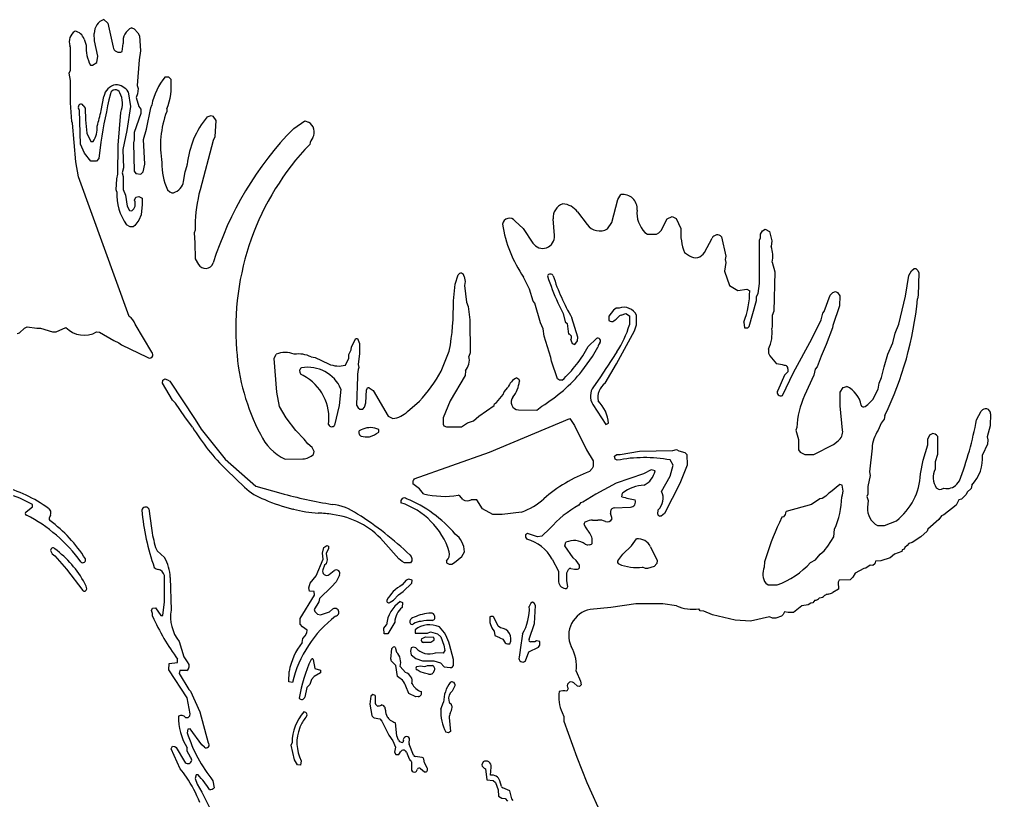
# Model space of a CAD drawing. Extents: x 0 to 23.4, y 0 to 16.
# Drawn here: x 12 to 23.4, y 6.8 to 15.96 of the extents above; entities that cross this region are included whole.
import ezdxf

# ---------------------------------------------------------------- set-up
doc = ezdxf.new("R2010")
doc.units = 0
doc.layers.add('WHITE', color=7, linetype='CONTINUOUS')

msp = doc.modelspace()

# ---------------------------------------------------------------- linework, layer by layer
at = {"layer": 'WHITE', "linetype": 'CONTINUOUS'}
for p, q in [((12.994773, 15.959075), (13.040885, 15.915159)), ((13.040885, 15.915159), (13.10174, 15.634394)), ((13.321642, 15.861678), (13.348552, 15.848223)), ((13.348552, 15.848223), (13.394272, 15.802502)), ((12.883532, 15.708963), (12.881226, 15.795066)), ((13.394272, 15.802502), (13.411209, 15.766934)), ((13.411209, 15.766934), (13.423673, 15.590451)), ((12.600769, 15.628491), (12.59549, 15.649422)), ((12.600769, 15.362937), (12.600769, 15.628491)), ((12.761725, 15.729452), (12.787354, 15.65744)), ((12.922873, 15.528815), (12.883532, 15.708963)), ((13.208014, 15.583987), (13.222155, 15.677319)), ((12.912217, 15.45422), (12.922873, 15.528815)), ((13.423673, 15.590451), (13.408643, 15.485524)), ((12.835704, 15.422422), (12.859975, 15.422421)), ((12.859975, 15.422421), (12.912217, 15.45422)), ((13.408643, 15.485524), (13.385328, 15.186011)), ((12.588083, 15.329108), (12.600769, 15.362937)), ((12.600654, 15.241114), (12.588083, 15.329108)), ((13.714129, 15.286721), (13.750914, 15.286721)), ((13.750914, 15.286721), (13.78309, 15.254545)), ((12.603307, 14.981872), (12.600654, 15.241114)), ((13.385328, 15.186011), (13.398216, 15.149921)), ((12.961073, 14.891056), (12.993284, 15.055061)), ((13.279668, 15.111272), (13.307974, 14.936806)), ((13.39011, 15.085068), (13.374674, 15.043903)), ((13.398216, 15.149921), (13.39011, 15.085068)), ((12.619414, 14.763688), (12.603307, 14.981872)), ((12.752715, 14.951288), (12.775648, 14.919763)), ((13.307974, 14.936806), (13.265524, 14.654848)), ((13.374674, 15.043903), (13.404871, 14.93973)), ((13.404871, 14.93973), (13.426198, 14.906771)), ((13.543521, 14.922063), (13.555539, 14.953309)), ((12.70986, 14.890568), (12.696432, 14.918759)), ((12.721202, 14.495949), (12.70986, 14.890568)), ((12.775648, 14.919763), (12.778634, 14.78251)), ((13.162096, 14.485216), (13.192385, 14.869167)), ((13.426198, 14.854101), (13.351, 14.632611)), ((13.426198, 14.906771), (13.426198, 14.854101)), ((13.493066, 14.674085), (13.543521, 14.922063)), ((13.732236, 14.910084), (13.732236, 14.878368)), ((14.205431, 14.815617), (14.253734, 14.831718)), ((14.253734, 14.831718), (14.272177, 14.826185)), ((14.272177, 14.826185), (14.30837, 14.773706)), ((12.62749, 14.740805), (12.619414, 14.763688)), ((12.665386, 14.287602), (12.62749, 14.740805)), ((12.778634, 14.78251), (12.79393, 14.626494)), ((14.30837, 14.773706), (14.297558, 14.581004)), ((15.223004, 14.681551), (15.354123, 14.768943)), ((15.354123, 14.768943), (15.396896, 14.755435)), ((12.79393, 14.626494), (12.840719, 14.528207)), ((13.265524, 14.654848), (13.216305, 14.43555)), ((13.351, 14.632611), (13.351, 14.545471)), ((13.459698, 14.552004), (13.493066, 14.674085)), ((12.766433, 14.39163), (12.721202, 14.495949)), ((12.840719, 14.528207), (12.867103, 14.528207)), ((12.958016, 14.520754), (12.934103, 14.326791)), ((13.156884, 14.144168), (13.162096, 14.485216)), ((13.351, 14.545471), (13.340955, 14.511321)), ((13.340955, 14.511321), (13.351, 14.180033)), ((13.474016, 14.260137), (13.459698, 14.552004)), ((14.276706, 14.537908), (14.123784, 13.961815)), ((14.297558, 14.581004), (14.276706, 14.537908)), ((12.842583, 14.297907), (12.766433, 14.39163)), ((13.21577, 14.429529), (13.224939, 14.218243)), ((12.695083, 14.113097), (12.665386, 14.287602)), ((12.905778, 14.296287), (12.842583, 14.297907)), ((12.934103, 14.326791), (12.905778, 14.296287)), ((13.456487, 14.172492), (13.474016, 14.260137)), ((13.145776, 14.089738), (13.156884, 14.144168)), ((13.224939, 14.218243), (13.20886, 14.160357)), ((13.20886, 14.160357), (13.221589, 14.117077)), ((13.351, 14.180033), (13.368166, 14.15085)), ((13.368166, 14.15085), (13.42754, 14.145612)), ((13.42754, 14.145612), (13.456487, 14.172492)), ((13.929207, 14.059466), (13.946355, 14.172502)), ((13.946355, 14.172502), (13.97306, 14.244984)), ((13.289063, 12.474108), (12.695083, 14.113097)), ((13.136735, 13.95976), (13.145776, 14.089738)), ((13.221589, 14.117077), (13.221589, 13.965501)), ((13.146933, 13.937325), (13.136735, 13.95976)), ((13.221589, 13.965501), (13.247237, 13.898816)), ((13.741163, 13.961911), (13.767546, 13.935529)), ((13.767546, 13.935529), (13.793712, 13.927352)), ((13.793712, 13.927352), (13.812283, 13.927352)), ((13.247237, 13.898816), (13.266965, 13.770638)), ((13.35373, 13.838953), (13.368813, 13.873429)), ((13.368813, 13.873429), (13.404633, 13.882383)), ((13.404633, 13.882383), (13.442957, 13.862309)), ((13.442957, 13.862309), (13.443614, 13.788481)), ((18.956777, 13.576378), (19.025526, 13.846061)), ((19.025526, 13.846061), (19.060734, 13.905359)), ((13.266965, 13.770638), (13.295934, 13.717811)), ((13.295934, 13.717811), (13.320561, 13.713193)), ((13.443614, 13.788481), (13.431671, 13.669056)), ((18.553772, 13.702577), (18.665597, 13.553437)), ((13.406258, 13.605523), (13.358016, 13.543773)), ((13.431671, 13.669056), (13.406258, 13.605523)), ((17.820349, 13.594651), (17.913829, 13.508226)), ((18.282226, 13.425097), (18.266845, 13.621175)), ((18.905948, 13.503978), (18.956777, 13.576378)), ((19.533591, 13.483439), (19.606007, 13.621528)), ((19.606007, 13.621528), (19.662518, 13.649784)), ((19.662518, 13.649784), (19.711334, 13.624472)), ((19.711334, 13.624472), (19.766964, 13.505784)), ((13.303101, 13.526879), (13.259324, 13.550956)), ((13.337223, 13.526879), (13.303101, 13.526879)), ((13.358016, 13.543773), (13.337223, 13.526879)), ((14.064506, 13.487531), (14.054779, 13.458346)), ((14.054779, 13.458346), (14.062477, 13.339758)), ((14.065675, 13.539665), (14.064506, 13.487531)), ((17.913829, 13.508226), (18.028473, 13.336502)), ((19.345102, 13.462225), (19.374034, 13.442937)), ((19.478994, 13.442937), (19.507835, 13.456396)), ((19.507835, 13.456396), (19.533591, 13.483439)), ((20.701164, 13.440928), (20.724308, 13.480604)), ((20.724308, 13.480604), (20.757252, 13.498045)), ((20.757252, 13.498045), (20.805878, 13.471995)), ((20.805878, 13.471995), (20.831871, 13.360933)), ((14.062477, 13.339758), (14.064506, 13.152922)), ((19.374034, 13.442937), (19.478994, 13.442937)), ((20.04298, 13.227061), (20.131725, 13.393808)), ((20.243589, 13.411465), (20.292591, 13.184121)), ((20.690672, 13.37069), (20.701164, 13.396922)), ((20.690672, 12.864326), (20.690672, 13.37069)), ((20.701164, 13.396922), (20.701164, 13.440928)), ((20.831871, 13.360933), (20.825479, 13.295444)), ((19.809309, 13.22525), (19.867936, 13.185605)), ((14.064506, 13.152922), (14.104182, 13.086486)), ((20.295658, 13.108212), (20.276731, 13.008307)), ((20.292591, 13.184121), (20.285234, 13.143655)), ((20.285234, 13.143655), (20.295658, 13.108212)), ((20.83699, 13.113541), (20.870928, 13.001118)), ((20.276731, 13.008307), (20.33843, 12.840465)), ((20.870928, 13.001118), (20.856006, 12.537302)), ((22.439875, 12.958045), (22.472593, 13.012576)), ((22.472593, 13.012576), (22.503658, 13.038159)), ((22.503658, 13.038159), (22.52421, 13.038159)), ((22.52421, 13.038159), (22.546847, 13.015524)), ((22.546847, 13.015524), (22.557961, 12.988354)), ((17.116363, 12.855288), (17.150446, 12.963923)), ((17.221265, 12.94582), (17.233966, 12.886548)), ((17.233966, 12.886548), (17.226532, 12.840083)), ((17.988286, 12.796934), (17.920339, 12.936757)), ((22.400935, 12.71544), (22.439875, 12.958045)), ((22.557961, 12.988354), (22.552463, 12.725933)), ((17.096447, 12.660984), (17.116363, 12.855288)), ((17.226532, 12.840083), (17.250274, 12.644507)), ((18.033006, 12.655104), (17.988286, 12.796934)), ((20.33843, 12.840465), (20.434131, 12.782295)), ((20.434131, 12.782295), (20.541193, 12.796688)), ((20.541193, 12.796688), (20.575108, 12.777053)), ((20.672156, 12.746705), (20.690672, 12.864326)), ((21.55165, 12.756122), (21.582554, 12.767029)), ((21.582554, 12.767029), (21.603683, 12.756465)), ((18.052145, 12.631863), (18.033006, 12.655104)), ((20.568292, 12.359856), (20.653947, 12.664331)), ((20.653947, 12.711943), (20.672156, 12.746705)), ((20.653947, 12.664331), (20.653947, 12.711943)), ((21.448359, 12.533273), (21.519164, 12.725802)), ((21.519164, 12.725802), (21.55165, 12.756122)), ((21.603683, 12.756465), (21.631393, 12.717979)), ((21.631393, 12.717979), (21.627021, 12.599111)), ((22.323295, 12.383945), (22.400935, 12.71544)), ((22.552463, 12.725933), (22.544389, 12.681162)), ((17.250274, 12.644507), (17.270038, 12.592623)), ((17.270038, 12.592623), (17.28967, 12.438284)), ((18.118164, 12.401828), (18.052145, 12.631863)), ((18.322891, 12.634221), (18.323137, 12.634515)), ((18.323137, 12.634515), (18.385169, 12.511292)), ((18.976243, 12.551056), (18.922491, 12.480104)), ((19.005485, 12.572324), (18.976243, 12.551056)), ((19.040053, 12.574394), (19.005485, 12.572324)), ((21.627021, 12.599111), (21.548783, 12.371159)), ((17.28967, 12.438284), (17.291475, 12.04774)), ((18.385169, 12.511292), (18.406484, 12.413241)), ((18.558333, 12.234582), (18.486592, 12.461826)), ((18.922491, 12.480104), (18.922491, 12.429491)), ((19.064735, 12.491646), (19.119572, 12.509925)), ((19.119572, 12.509925), (19.162246, 12.484321)), ((19.162246, 12.484321), (19.162016, 12.376087)), ((19.246171, 12.379009), (19.246171, 12.490098)), ((20.856006, 12.537302), (20.839319, 12.485385)), ((20.839319, 12.485385), (20.839319, 12.356895)), ((21.304579, 12.211789), (21.411989, 12.434505)), ((21.411989, 12.434505), (21.434177, 12.513013)), ((21.434177, 12.513013), (21.448359, 12.533273)), ((12.003648, 12.284858), (12.063461, 12.338536)), ((12.063461, 12.338536), (12.094593, 12.353064)), ((12.094593, 12.353064), (12.20577, 12.33945)), ((12.20577, 12.33945), (12.252266, 12.33945)), ((12.252266, 12.33945), (12.390832, 12.293982)), ((12.434293, 12.293982), (12.54695, 12.345951)), ((13.556228, 12.057378), (13.361923, 12.385964)), ((18.151717, 12.331527), (18.118164, 12.401828)), ((18.161841, 12.246481), (18.151717, 12.331527)), ((18.406484, 12.413241), (18.429881, 12.394097)), ((18.429881, 12.394097), (18.448882, 12.26954)), ((19.221116, 12.30593), (19.246171, 12.379009)), ((20.504407, 12.410713), (20.512898, 12.342768)), ((20.512898, 12.342768), (20.551267, 12.34094)), ((20.551267, 12.34094), (20.568292, 12.359856)), ((20.839319, 12.356895), (20.833018, 12.336734)), ((21.544826, 12.342799), (21.470886, 12.147083)), ((21.548783, 12.371159), (21.544826, 12.342799)), ((22.282221, 12.281654), (22.323295, 12.383945)), ((12.390832, 12.293982), (12.434293, 12.293982)), ((12.908647, 12.294672), (12.943347, 12.292003)), ((12.943347, 12.292003), (13.110869, 12.193382)), ((15.900295, 12.119751), (15.949919, 12.216015)), ((15.949919, 12.216015), (15.971429, 12.216015)), ((15.971429, 12.216015), (15.993422, 12.160186)), ((18.240979, 11.994683), (18.161841, 12.246481)), ((18.474508, 12.203833), (18.491327, 12.157584)), ((18.552016, 12.191933), (18.558333, 12.234582)), ((18.77404, 12.216672), (18.677044, 12.123479)), ((19.012439, 11.919741), (19.221116, 12.30593)), ((21.089698, 11.818311), (21.304579, 12.211789)), ((22.255014, 12.16586), (22.282221, 12.281654)), ((13.110869, 12.193382), (13.171232, 12.168527)), ((13.171232, 12.168527), (13.202936, 12.143869)), ((13.202936, 12.143869), (13.503265, 11.996687)), ((15.871006, 12.028271), (15.898328, 12.08633)), ((15.898328, 12.08633), (15.900295, 12.119751)), ((15.993422, 12.160186), (15.993422, 12.040749)), ((18.491327, 12.157584), (18.522964, 12.147038)), ((18.522964, 12.147038), (18.552016, 12.191933)), ((18.729053, 12.005116), (18.792439, 12.11771)), ((20.793851, 12.09311), (20.79385, 12.046722)), ((21.470886, 12.147083), (21.411291, 12.010678)), ((22.196988, 12.033705), (22.255014, 12.16586)), ((14.991199, 11.984867), (15.016982, 12.03321)), ((15.02251, 11.586807), (14.991199, 11.984867)), ((15.427075, 12.001601), (15.474139, 11.993044)), ((15.474139, 11.993044), (15.631526, 11.919503)), ((15.829008, 11.90604), (15.871006, 11.988358)), ((15.871006, 11.988358), (15.871006, 12.028271)), ((15.993422, 12.040749), (15.977073, 11.914041)), ((16.952145, 11.833078), (17.047894, 12.068924)), ((17.291475, 12.04774), (17.279531, 12.007925)), ((18.249007, 11.953276), (18.240979, 11.994683)), ((18.604728, 11.834362), (18.729053, 12.005116)), ((19.013823, 12.061335), (18.897737, 11.881919)), ((20.79385, 12.046722), (20.811164, 12.015393)), ((20.811164, 12.015393), (20.888015, 11.920244)), ((21.411291, 12.010678), (21.365686, 11.883584)), ((22.152054, 11.884765), (22.196988, 12.033705)), ((15.977073, 11.914041), (15.987788, 11.879216)), ((18.31899, 11.745713), (18.249007, 11.953276)), ((18.894025, 11.876181), (18.815847, 11.755354)), ((18.87928, 11.693456), (19.012439, 11.919741)), ((18.897737, 11.881919), (18.894025, 11.876181)), ((21.343551, 11.857426), (21.328403, 11.788416)), ((21.365686, 11.883584), (21.343551, 11.857426)), ((22.122066, 11.759087), (22.152054, 11.884765)), ((13.687778, 11.73028), (13.710119, 11.745747)), ((13.710119, 11.745747), (13.742797, 11.734214)), ((15.298052, 11.813424), (15.295319, 11.848947)), ((15.334938, 11.783715), (15.311516, 11.794255)), ((15.969113, 11.773699), (15.960092, 11.434401)), ((17.233189, 11.785109), (17.060404, 11.484672)), ((17.238596, 11.837364), (17.233189, 11.785109)), ((17.841686, 11.757122), (17.864055, 11.741635)), ((17.864055, 11.741635), (17.870473, 11.715966)), ((18.343122, 11.729123), (18.31899, 11.745713)), ((18.815847, 11.755354), (18.74022, 11.651919)), ((20.984424, 11.787109), (20.903218, 11.608426)), ((20.958921, 11.54926), (21.089698, 11.818311)), ((21.025331, 11.83006), (20.984424, 11.787109)), ((21.328403, 11.788416), (21.218314, 11.54731)), ((22.092631, 11.693206), (22.122066, 11.759087)), ((13.683584, 11.694632), (13.687778, 11.73028)), ((13.800228, 11.494996), (13.683584, 11.694632)), ((13.742797, 11.734214), (13.767367, 11.715786)), ((13.767367, 11.715786), (14.067314, 11.269191)), ((16.107561, 11.637289), (16.153079, 11.608629)), ((17.693427, 11.593746), (17.737016, 11.641299)), ((18.371672, 11.729122), (18.343122, 11.729123)), ((21.636767, 11.587369), (21.669885, 11.642013)), ((21.669885, 11.642013), (21.714732, 11.654244)), ((22.082604, 11.623022), (22.092631, 11.693206)), ((15.05544, 11.420343), (15.02251, 11.586807)), ((15.777107, 11.624559), (15.755292, 11.431344)), ((16.06945, 11.462711), (16.077845, 11.616185)), ((16.153079, 11.608629), (16.331257, 11.305596)), ((17.601178, 11.466744), (17.679812, 11.561569)), ((17.679812, 11.561569), (17.693427, 11.593746)), ((21.636767, 11.426271), (21.636767, 11.587369)), ((22.018702, 11.501993), (22.082604, 11.623022)), ((13.83665, 11.458574), (13.800228, 11.494996)), ((13.943814, 11.297171), (13.83665, 11.458574)), ((15.13198, 11.289116), (15.05544, 11.420343)), ((15.755292, 11.431344), (15.70231, 11.201482)), ((15.960092, 11.434401), (15.977182, 11.404018)), ((15.977182, 11.404018), (15.997206, 11.387332)), ((16.032681, 11.389105), (16.052988, 11.410975)), ((16.052988, 11.410975), (16.06945, 11.462711)), ((16.559396, 11.35996), (16.698001, 11.483071)), ((17.060404, 11.484672), (16.974493, 11.286973)), ((17.393033, 11.305201), (17.575021, 11.432606)), ((17.575021, 11.432606), (17.580747, 11.45169)), ((17.580747, 11.45169), (17.601178, 11.466744)), ((18.075547, 11.376005), (18.134692, 11.424712)), ((18.733734, 11.441997), (18.884072, 11.210563)), ((21.664031, 11.142396), (21.636767, 11.426271)), ((21.928053, 11.422059), (21.962264, 11.442585)), ((21.962264, 11.442585), (22.018702, 11.501993)), ((14.034278, 11.177781), (13.943814, 11.297171)), ((15.245976, 11.140435), (15.13198, 11.289116)), ((15.997206, 11.387332), (16.032681, 11.389105)), ((16.331257, 11.305596), (16.38417, 11.277881)), ((16.974493, 11.286973), (16.974493, 11.21391)), ((17.330674, 11.251543), (17.393033, 11.305201)), ((17.859534, 11.379411), (18.075547, 11.376005)), ((22.161495, 11.314199), (22.153552, 11.271496)), ((23.237055, 11.265506), (23.292516, 11.36488)), ((23.401084, 11.333904), (23.397798, 11.194329)), ((14.067314, 11.269191), (14.135884, 11.156014)), ((16.974493, 11.21391), (16.98551, 11.193714)), ((16.98551, 11.193714), (17.016911, 11.181751)), ((17.016911, 11.181751), (17.189765, 11.181751)), ((17.189765, 11.181751), (17.260425, 11.229929)), ((17.260425, 11.229929), (17.330674, 11.251543)), ((17.521864, 10.882774), (18.464793, 11.279489)), ((18.464793, 11.279489), (18.519134, 11.19638)), ((18.519134, 11.19638), (18.658578, 10.910689)), ((18.884072, 11.210563), (18.91677, 11.223139)), ((21.128289, 11.172199), (21.116386, 11.142442)), ((22.115987, 11.224916), (22.081812, 11.141718)), ((22.153552, 11.271496), (22.115987, 11.224916)), ((23.397798, 11.194329), (23.359638, 11.065744)), ((14.135884, 11.156014), (14.41727, 10.802902)), ((15.346033, 11.036602), (15.245976, 11.140435)), ((16.107274, 11.064857), (16.113011, 11.065856)), ((16.219366, 11.150932), (16.175475, 11.166607)), ((16.219366, 11.120132), (16.219366, 11.150932)), ((21.116386, 11.142442), (21.145285, 11.034688)), ((22.666239, 11.037622), (22.68663, 11.086247)), ((22.68663, 11.086247), (22.718119, 11.103959)), ((22.776978, 11.072627), (22.776978, 10.856832)), ((23.359638, 11.065744), (23.370762, 11.030142)), ((15.388853, 10.982347), (15.346033, 11.036602)), ((15.439245, 10.938457), (15.388853, 10.982347)), ((21.145285, 11.034688), (21.145652, 10.913078)), ((21.328234, 10.858597), (21.557465, 10.974792)), ((21.557465, 10.974792), (21.611468, 11.016398)), ((22.611603, 10.791771), (22.664043, 10.969503)), ((22.664043, 10.969503), (22.666239, 11.037622)), ((23.363598, 10.978795), (23.304501, 10.85309)), ((23.370762, 11.030142), (23.363598, 10.978795)), ((15.461339, 10.890869), (15.439245, 10.938457)), ((15.45539, 10.859145), (15.461339, 10.890869)), ((16.634126, 10.573789), (17.521864, 10.882774)), ((18.658578, 10.910689), (18.735524, 10.782344)), ((18.987202, 10.837196), (19.014289, 10.85706)), ((18.995104, 10.804006), (18.987202, 10.837196)), ((19.014289, 10.85706), (19.051936, 10.858201)), ((19.051936, 10.858201), (19.281459, 10.896699)), ((19.281459, 10.896699), (19.672644, 10.905475)), ((19.672644, 10.905475), (19.71423, 10.917027)), ((19.71423, 10.917027), (19.742969, 10.899783)), ((19.742969, 10.899783), (19.812651, 10.881088)), ((19.812651, 10.881088), (19.837809, 10.85593)), ((19.837809, 10.85593), (19.839393, 10.733374)), ((21.145652, 10.913078), (21.166185, 10.884648)), ((21.166185, 10.884648), (21.221069, 10.858152)), ((21.221069, 10.858152), (21.328234, 10.858597)), ((22.009556, 10.931015), (21.981723, 10.65456)), ((22.776978, 10.856832), (22.748997, 10.77289)), ((14.41727, 10.802902), (14.778805, 10.487509)), ((15.120193, 10.802079), (15.330272, 10.805588)), ((18.735524, 10.718322), (18.726075, 10.693752)), ((18.735524, 10.782344), (18.735524, 10.718322)), ((19.017071, 10.789362), (18.995104, 10.804006)), ((19.641266, 10.601897), (19.676957, 10.734006)), ((19.676957, 10.734006), (19.641693, 10.792781)), ((19.839393, 10.733374), (19.753677, 10.518663)), ((22.577973, 10.628948), (22.611603, 10.791771)), ((22.748997, 10.77289), (22.748997, 10.685982)), ((14.643689, 10.472933), (14.436979, 10.67318)), ((18.726075, 10.693752), (18.691953, 10.65604)), ((19.327922, 10.629641), (19.007487, 10.522085)), ((19.416405, 10.675653), (19.327922, 10.629641)), ((19.463568, 10.664333), (19.416405, 10.675653)), ((19.540712, 10.423992), (19.641266, 10.601897)), ((21.989495, 10.609866), (21.96205, 10.481634)), ((21.981723, 10.65456), (21.989495, 10.609866)), ((14.778805, 10.487509), (15.071662, 10.404158)), ((16.700124, 10.456237), (16.618638, 10.513956)), ((19.007487, 10.522085), (18.768751, 10.392263)), ((19.753677, 10.518663), (19.573448, 10.166006)), ((21.633, 10.506755), (21.523413, 10.414971)), ((21.660733, 10.496355), (21.633, 10.506755)), ((21.670546, 10.427659), (21.660733, 10.496355)), ((23.003767, 10.509868), (23.034638, 10.54732)), ((23.180222, 10.499532), (23.174614, 10.458411)), ((16.747218, 10.396299), (16.700124, 10.456237)), ((18.768751, 10.392263), (18.617519, 10.296934)), ((19.073423, 10.361398), (19.082142, 10.402817)), ((21.502296, 10.405034), (21.465724, 10.369922)), ((21.523413, 10.414971), (21.502296, 10.405034)), ((21.653705, 10.358808), (21.663854, 10.382488)), ((21.663854, 10.382488), (21.670546, 10.427659)), ((21.961885, 10.39324), (21.950653, 10.364034)), ((21.96205, 10.481634), (21.961885, 10.39324)), ((22.763885, 10.466463), (22.798853, 10.448279)), ((22.798853, 10.448279), (22.825768, 10.449962)), ((22.825768, 10.449962), (22.854073, 10.462828)), ((23.114226, 10.387533), (23.059141, 10.332448)), ((23.12544, 10.417433), (23.114226, 10.387533)), ((23.174614, 10.458411), (23.12544, 10.417433)), ((12.006391, 10.346665), (11.932394, 10.372205)), ((12.155061, 10.269344), (12.006391, 10.346665)), ((12.155061, 10.244135), (12.155061, 10.269344)), ((17.207497, 10.3289), (17.173741, 10.371095)), ((17.372474, 10.323968), (17.306763, 10.325677)), ((17.437616, 10.220638), (17.372474, 10.323968)), ((18.586288, 10.288786), (18.569466, 10.26145)), ((18.617519, 10.296934), (18.586288, 10.288786)), ((21.298697, 10.270687), (21.002867, 10.187142)), ((21.397777, 10.339078), (21.298697, 10.270687)), ((21.424557, 10.340863), (21.397777, 10.339078)), ((21.465724, 10.369922), (21.424557, 10.340863)), ((21.950653, 10.364034), (21.963739, 10.318228)), ((21.963739, 10.318228), (21.957883, 10.237205)), ((22.996791, 10.264426), (22.852094, 10.1488)), ((23.027504, 10.32366), (22.996791, 10.264426)), ((23.059141, 10.332448), (23.027504, 10.32366)), ((12.080886, 10.185742), (12.155061, 10.244135)), ((12.342351, 10.224367), (12.367051, 10.198295)), ((12.368685, 10.147643), (12.353021, 10.109354)), ((13.51997, 10.220541), (13.553947, 9.994658)), ((15.218312, 10.215393), (15.212574, 10.216761)), ((17.55864, 10.153463), (17.437616, 10.220638)), ((17.667876, 10.153463), (17.55864, 10.153463)), ((17.897126, 10.181066), (17.667876, 10.153463)), ((18.958275, 10.101152), (18.941106, 10.170706)), ((18.983347, 10.231903), (19.175135, 10.239159)), ((19.495896, 10.159006), (19.499711, 10.206663)), ((19.573448, 10.166006), (19.536901, 10.134226)), ((22.852094, 10.1488), (22.823647, 10.137859)), ((18.730632, 10.088758), (18.79142, 10.088758)), ((19.536901, 10.134226), (19.518773, 10.134226)), ((20.950143, 10.124088), (20.922009, 10.061027)), ((20.973144, 10.127922), (20.950143, 10.124088)), ((22.154607, 10.024855), (22.296327, 10.080812)), ((22.793298, 10.094729), (22.666287, 9.983486)), ((22.823647, 10.137859), (22.793298, 10.094729)), ((17.965184, 9.929869), (17.942948, 9.915046)), ((18.084674, 9.893465), (17.965184, 9.929869)), ((18.229296, 9.988014), (18.132747, 9.900749)), ((21.560136, 9.889803), (21.571073, 9.980959)), ((22.072452, 10.023144), (22.154607, 10.024855)), ((22.655109, 9.956942), (22.581114, 9.893596)), ((22.666287, 9.983486), (22.655109, 9.956942)), ((16.457433, 9.632141), (16.270377, 9.842807)), ((18.132747, 9.900749), (18.084674, 9.893465)), ((18.405355, 9.784592), (18.417318, 9.828458)), ((19.186306, 9.785535), (19.244783, 9.866503)), ((21.491124, 9.78085), (21.560136, 9.889803)), ((22.442558, 9.814517), (22.422064, 9.788901)), ((22.479557, 9.823767), (22.442558, 9.814517)), ((22.581114, 9.893596), (22.479557, 9.823767)), ((12.372333, 9.72309), (12.388781, 9.69184)), ((12.388781, 9.69184), (12.417724, 9.66841)), ((13.601232, 9.767091), (13.621201, 9.727154)), ((13.621201, 9.727154), (13.707252, 9.64954)), ((15.559155, 9.700057), (15.576489, 9.766499)), ((15.567721, 9.629819), (15.559155, 9.700057)), ((15.576489, 9.766499), (15.609421, 9.789746)), ((15.629673, 9.755485), (15.605093, 9.69813)), ((15.605093, 9.69813), (15.613478, 9.622655)), ((15.609421, 9.789746), (15.629673, 9.781307)), ((15.629673, 9.781307), (15.629673, 9.755485)), ((17.194372, 9.660816), (17.226903, 9.71684)), ((18.502578, 9.644979), (18.405355, 9.784592)), ((19.027103, 9.608732), (19.086268, 9.689133)), ((19.086268, 9.689133), (19.186306, 9.785535)), ((19.409851, 9.773852), (19.48704, 9.615591)), ((21.400754, 9.686841), (21.446791, 9.728693)), ((21.446791, 9.728693), (21.491124, 9.78085)), ((22.358003, 9.721536), (22.274402, 9.687005)), ((22.361574, 9.741183), (22.358003, 9.721536)), ((22.38763, 9.74813), (22.361574, 9.741183)), ((22.395209, 9.767081), (22.38763, 9.74813)), ((22.422064, 9.788901), (22.395209, 9.767081)), ((12.417724, 9.66841), (12.554027, 9.513406)), ((15.487437, 9.4353), (15.567721, 9.629819)), ((15.601421, 9.576835), (15.583897, 9.557558)), ((15.613478, 9.622655), (15.601421, 9.576835)), ((16.495847, 9.600506), (16.457433, 9.632141)), ((16.52247, 9.58617), (16.495847, 9.600506)), ((16.592778, 9.587886), (16.52247, 9.58617)), ((16.586197, 9.679199), (16.600149, 9.660885)), ((16.608996, 9.612212), (16.592778, 9.587886)), ((16.600149, 9.660885), (16.608996, 9.637296)), ((16.608996, 9.637296), (16.608996, 9.612212)), ((17.017258, 9.609353), (17.017258, 9.586821)), ((17.017258, 9.586821), (17.045527, 9.571116)), ((17.076254, 9.571116), (17.108736, 9.589162)), ((17.108736, 9.589162), (17.194372, 9.660816)), ((18.255693, 9.630134), (18.331899, 9.488909)), ((18.536666, 9.616006), (18.502578, 9.644979)), ((18.576384, 9.559483), (18.536666, 9.616006)), ((19.483595, 9.5777), (19.451633, 9.545738)), ((19.48704, 9.615591), (19.483595, 9.5777)), ((20.748858, 9.596889), (20.744713, 9.534714)), ((21.287991, 9.59066), (21.345986, 9.622294)), ((21.345986, 9.622294), (21.400754, 9.686841)), ((22.05031, 9.604472), (22.04197, 9.573196)), ((22.112129, 9.609353), (22.05031, 9.604472)), ((22.223507, 9.646639), (22.112129, 9.609353)), ((22.274402, 9.687005), (22.223507, 9.646639)), ((12.554027, 9.513406), (12.745394, 9.263329)), ((15.583897, 9.557558), (15.564896, 9.506515)), ((15.639367, 9.45045), (15.69783, 9.495852)), ((17.045527, 9.571116), (17.076254, 9.571116)), ((18.331899, 9.488909), (18.329487, 9.382112)), ((18.429486, 9.471507), (18.447632, 9.509311)), ((18.429486, 9.376465), (18.429486, 9.471507)), ((18.473003, 9.521848), (18.516231, 9.512842)), ((18.516231, 9.512842), (18.554174, 9.514066)), ((18.576384, 9.537004), (18.576384, 9.559483)), ((19.350899, 9.52215), (19.316505, 9.535378)), ((19.373611, 9.52215), (19.350899, 9.52215)), ((19.451633, 9.545738), (19.373611, 9.52215)), ((21.810795, 9.466898), (21.786319, 9.417946)), ((21.914864, 9.519953), (21.810795, 9.466898)), ((21.937779, 9.525681), (21.914864, 9.519953)), ((21.986129, 9.561137), (21.937779, 9.525681)), ((22.021178, 9.555603), (21.986129, 9.561137)), ((22.04197, 9.573196), (22.021178, 9.555603)), ((13.704256, 9.128895), (13.704256, 9.438619)), ((13.773893, 9.416501), (13.782116, 9.03358)), ((15.398592, 9.292955), (15.41578, 9.348814)), ((15.41578, 9.348814), (15.487437, 9.4353)), ((15.720202, 9.365595), (15.665793, 9.304288)), ((15.760655, 9.442266), (15.720202, 9.365595)), ((16.54142, 9.383984), (16.493577, 9.327821)), ((16.505257, 9.249756), (16.609945, 9.348772)), ((16.572642, 9.396472), (16.54142, 9.383984)), ((16.611674, 9.385088), (16.572642, 9.396472)), ((16.609945, 9.348772), (16.611674, 9.385088)), ((18.440044, 9.308892), (18.429486, 9.376465)), ((20.761451, 9.348603), (20.792303, 9.328034)), ((21.625311, 9.382164), (21.612752, 9.360188)), ((21.612752, 9.360188), (21.616424, 9.279427)), ((21.751574, 9.387733), (21.625311, 9.382164)), ((21.786319, 9.417946), (21.751574, 9.387733)), ((15.407118, 9.256013), (15.398592, 9.292955)), ((15.462179, 9.25208), (15.407118, 9.256013)), ((15.467307, 9.205928), (15.462179, 9.25208)), ((15.665793, 9.304288), (15.524331, 9.167674)), ((16.451605, 9.212617), (16.505257, 9.249756)), ((18.430485, 9.295083), (18.440044, 9.308892)), ((20.792303, 9.328034), (20.896467, 9.328034)), ((21.616424, 9.279427), (21.548437, 9.239768)), ((13.686586, 8.969864), (13.704256, 9.128895)), ((15.296426, 8.934422), (15.467307, 9.205928)), ((15.515529, 9.128061), (15.461622, 9.039989)), ((15.524331, 9.167674), (15.515529, 9.128061)), ((16.355351, 9.126923), (16.391538, 9.148032)), ((16.391538, 9.148032), (16.451605, 9.212617)), ((16.47202, 9.132025), (16.498692, 9.121357)), ((16.498692, 9.121357), (16.4949, 9.064493)), ((18.026726, 9.124569), (18.004658, 9.113535)), ((18.046149, 9.114857), (18.026726, 9.124569)), ((21.337431, 9.148573), (21.316624, 9.117364)), ((13.554585, 9.026661), (13.563749, 9.055989)), ((13.564352, 8.993453), (13.554585, 9.026661)), ((13.563749, 9.055989), (13.598169, 9.057628)), ((13.598169, 9.057628), (13.664029, 8.967985)), ((15.461622, 9.039989), (15.468503, 9.017053)), ((15.468503, 9.017053), (15.501907, 8.985319)), ((15.535608, 8.977389), (15.640596, 9.013756)), ((15.640596, 9.013756), (15.679419, 9.042858)), ((18.004658, 9.113535), (17.987622, 9.076053)), ((18.058743, 9.087872), (18.046149, 9.114857)), ((18.049018, 8.874042), (18.058743, 9.087872)), ((18.94363, 9.062032), (18.702724, 9.039005)), ((19.238559, 9.107608), (18.94363, 9.062032)), ((19.552937, 9.1077), (19.238559, 9.107608)), ((19.713521, 9.081443), (19.552937, 9.1077)), ((19.994356, 9.025418), (19.978258, 9.048669)), ((20.035186, 9.021467), (19.994356, 9.025418)), ((20.1372, 8.97756), (20.035186, 9.021467)), ((20.982328, 9.012252), (20.967199, 8.981992)), ((21.02621, 9.004508), (20.982328, 9.012252)), ((21.184939, 9.082834), (21.088537, 9.004508)), ((21.259761, 9.092545), (21.184939, 9.082834)), ((21.291634, 9.113793), (21.259761, 9.092545)), ((21.316624, 9.117364), (21.291634, 9.113793)), ((13.564352, 8.961372), (13.564352, 8.993453)), ((13.664029, 8.967985), (13.686586, 8.969864)), ((15.29838, 8.867994), (15.296426, 8.934422)), ((15.501907, 8.985319), (15.535608, 8.977389)), ((16.716691, 8.900402), (16.71737, 8.899515)), ((17.622008, 8.845615), (17.57291, 8.950178)), ((20.403549, 8.914606), (20.1372, 8.97756)), ((20.582554, 8.901236), (20.403549, 8.914606)), ((20.805323, 8.952058), (20.582554, 8.901236)), ((20.840048, 8.939803), (20.805323, 8.952058)), ((20.882043, 8.939803), (20.840048, 8.939803)), ((20.947517, 8.962309), (20.882043, 8.939803)), ((20.967199, 8.981992), (20.947517, 8.962309)), ((21.088537, 9.004508), (21.02621, 9.004508)), ((15.323452, 8.836235), (15.29838, 8.867994)), ((15.378782, 8.795661), (15.323452, 8.836235)), ((15.377125, 8.767503), (15.378782, 8.795661)), ((16.279863, 8.821263), (16.31105, 8.860958)), ((16.284636, 8.754431), (16.279863, 8.821263)), ((16.407996, 8.890417), (16.327593, 8.754431)), ((16.64586, 8.80261), (16.64586, 8.763175)), ((16.790685, 8.763175), (16.828971, 8.779583)), ((16.828971, 8.779583), (16.911132, 8.755619)), ((17.573177, 8.786746), (17.583413, 8.733523)), ((17.651056, 8.822682), (17.622008, 8.845615)), ((17.98425, 8.689978), (18.049018, 8.874042)), ((13.877174, 8.662871), (13.934406, 8.483316)), ((15.320163, 8.651495), (15.331211, 8.698842)), ((15.331211, 8.698842), (15.356273, 8.729276)), ((15.356273, 8.729276), (15.377125, 8.767503)), ((16.327593, 8.754431), (16.284636, 8.754431)), ((16.64586, 8.763175), (16.790685, 8.763175)), ((16.722414, 8.694104), (16.770393, 8.719807)), ((16.770393, 8.719807), (16.862753, 8.714479)), ((16.868739, 8.676513), (16.830848, 8.651252)), ((16.911132, 8.755619), (16.947479, 8.717693)), ((16.947479, 8.717693), (16.98428, 8.620432)), ((17.583413, 8.733523), (17.636805, 8.709907)), ((17.636805, 8.709907), (17.64206, 8.707583)), ((17.64206, 8.707583), (17.675848, 8.692638)), ((17.675848, 8.692638), (17.704791, 8.648371)), ((17.906986, 8.75428), (17.879942, 8.568291)), ((18.073148, 8.670824), (18.053175, 8.661745)), ((18.111401, 8.664448), (18.073148, 8.670824)), ((18.111401, 8.619665), (18.111401, 8.664448)), ((16.361317, 8.455698), (16.375552, 8.58041)), ((16.411692, 8.597112), (16.429429, 8.539959)), ((16.622974, 8.597505), (16.602024, 8.588776)), ((16.655506, 8.591405), (16.622974, 8.597505)), ((16.830848, 8.651252), (16.741703, 8.651252)), ((16.996278, 8.556841), (16.975632, 8.527937)), ((16.98428, 8.620432), (16.996278, 8.556841)), ((17.096777, 8.45286), (17.051774, 8.627278)), ((17.879108, 8.562554), (17.86733, 8.481557)), ((17.879942, 8.568291), (17.879108, 8.562554)), ((17.98071, 8.543045), (18.094393, 8.598122)), ((18.053175, 8.661745), (18.003407, 8.661745)), ((18.094393, 8.598122), (18.111401, 8.619665)), ((13.85694, 8.417935), (13.859862, 8.455966)), ((13.934406, 8.483316), (13.980303, 8.415467)), ((15.449463, 8.452756), (15.469896, 8.347686)), ((16.420044, 8.38222), (16.367518, 8.437248)), ((16.599779, 8.509568), (16.656946, 8.463217)), ((16.656946, 8.463217), (16.735073, 8.437941)), ((16.735073, 8.437941), (16.800248, 8.43781)), ((16.800248, 8.43781), (16.805985, 8.437799)), ((16.805985, 8.437799), (16.867024, 8.437677)), ((16.867024, 8.437677), (16.946613, 8.4138)), ((16.975632, 8.527937), (16.887084, 8.532211)), ((17.099024, 8.395738), (17.096777, 8.45286)), ((17.942337, 8.4379), (17.98071, 8.543045)), ((13.757945, 8.333863), (13.75993, 8.405282)), ((13.971484, 8.002839), (13.757945, 8.333863)), ((13.75993, 8.405282), (13.85694, 8.417935)), ((13.88692, 8.322656), (13.877331, 8.288135)), ((13.967044, 8.32452), (13.88692, 8.322656)), ((15.469896, 8.347686), (15.536987, 8.32905)), ((15.536987, 8.32905), (15.536987, 8.298393)), ((16.440586, 8.25327), (16.420044, 8.38222)), ((16.47076, 8.37181), (16.534201, 8.299309)), ((16.66839, 8.370343), (16.711404, 8.378947)), ((16.705463, 8.308576), (16.670854, 8.331649)), ((16.793438, 8.384663), (16.849685, 8.381254)), ((16.946613, 8.4138), (16.988837, 8.367353)), ((16.988837, 8.367353), (17.05866, 8.359199)), ((13.877331, 8.288135), (13.991265, 8.102081)), ((15.165405, 8.191577), (15.168391, 8.31377)), ((15.430173, 8.218234), (15.411104, 8.159288)), ((15.462126, 8.252644), (15.430173, 8.218234)), ((15.536987, 8.298393), (15.462126, 8.252644)), ((16.758451, 8.293521), (16.705463, 8.308576)), ((16.805538, 8.280142), (16.758451, 8.293521)), ((16.872503, 8.318647), (16.853681, 8.293552)), ((18.539047, 8.317116), (18.589816, 8.19971)), ((13.991265, 8.102081), (14.009049, 8.082076)), ((15.207038, 8.184638), (15.165405, 8.191577)), ((15.376654, 8.124839), (15.354275, 8.011245)), ((15.411104, 8.159288), (15.376654, 8.124839)), ((16.537331, 8.140365), (16.53679, 8.139248)), ((16.573116, 8.054025), (16.537331, 8.140365)), ((17.114396, 8.145005), (17.08361, 8.083432)), ((17.087256, 8.191964), (17.100689, 8.186054)), ((17.114396, 8.165047), (17.114396, 8.145005)), ((18.444641, 8.11382), (18.426195, 8.080618)), ((18.554245, 8.139817), (18.50864, 8.179373)), ((18.574624, 8.138118), (18.554245, 8.139817)), ((18.595179, 8.156804), (18.574624, 8.138118)), ((18.589816, 8.19971), (18.595179, 8.156804)), ((14.005864, 7.814168), (13.971484, 8.002839)), ((14.009049, 8.082076), (14.121344, 7.840562)), ((16.126962, 8.023108), (16.115077, 7.928028)), ((16.152613, 8.04143), (16.126962, 8.023108)), ((16.177045, 8.032705), (16.152613, 8.04143)), ((16.655942, 8.016063), (16.573116, 8.054025)), ((16.684363, 8.018916), (16.655942, 8.016063)), ((16.115077, 7.928028), (16.140721, 7.79781)), ((16.250108, 7.921322), (16.25084, 7.919219)), ((16.94702, 7.870926), (16.981267, 7.9541)), ((17.041538, 7.970684), (17.041558, 7.970698)), ((13.953224, 7.774283), (13.984011, 7.772663)), ((13.984011, 7.772663), (14.001386, 7.791775)), ((14.001386, 7.791775), (14.005864, 7.814168)), ((14.121344, 7.840562), (14.219073, 7.477114)), ((16.16694, 7.770876), (16.232046, 7.756227)), ((16.232046, 7.756227), (16.255899, 7.729392)), ((17.047561, 7.771651), (17.06113, 7.609807)), ((18.371981, 7.83097), (18.392002, 7.784545)), ((18.392002, 7.784545), (18.393429, 7.73033)), ((14.008432, 7.639287), (13.979823, 7.635199)), ((14.142046, 7.453389), (14.008432, 7.639287)), ((15.295401, 7.659235), (15.293268, 7.653905)), ((16.255899, 7.729392), (16.338955, 7.565664)), ((16.432221, 7.55738), (16.414943, 7.708893)), ((18.393429, 7.73033), (18.544385, 7.306433)), ((13.979823, 7.635199), (13.972693, 7.594804)), ((16.338955, 7.565664), (16.384773, 7.50021)), ((16.452981, 7.506277), (16.432221, 7.55738)), ((16.576175, 7.468929), (16.579563, 7.527069)), ((17.039201, 7.592751), (17.005896, 7.599412)), ((17.06113, 7.609807), (17.039201, 7.592751)), ((13.783954, 7.405691), (13.798811, 7.435405)), ((13.798811, 7.435405), (13.825115, 7.433651)), ((13.825115, 7.433651), (13.844447, 7.420763)), ((13.844447, 7.420763), (13.941669, 7.258131)), ((13.972838, 7.377297), (13.970338, 7.417199)), ((14.175894, 7.423602), (14.142046, 7.453389)), ((15.19343, 7.446899), (15.202962, 7.477399)), ((15.23092, 7.277788), (15.19343, 7.446899)), ((16.384773, 7.50021), (16.41563, 7.424999)), ((16.41563, 7.424999), (16.405453, 7.365641)), ((16.628284, 7.329897), (16.577705, 7.461155)), ((13.891472, 7.172304), (13.783954, 7.405691)), ((14.011072, 7.308111), (13.972838, 7.377297)), ((16.405453, 7.365641), (16.41952, 7.339265)), ((16.41952, 7.339265), (16.443462, 7.338177)), ((16.464186, 7.3493), (16.477489, 7.37148)), ((16.54417, 7.368148), (16.577702, 7.289473)), ((16.729459, 7.304667), (16.646749, 7.315389)), ((18.544385, 7.306433), (18.661556, 7.010887)), ((15.268229, 7.219392), (15.23092, 7.277788)), ((15.301724, 7.21567), (15.268229, 7.219392)), ((15.309529, 7.264444), (15.301724, 7.21567)), ((16.582586, 7.282243), (16.596676, 7.268153)), ((16.603394, 7.252349), (16.605157, 7.156905)), ((16.755518, 7.239555), (16.749244, 7.285044)), ((16.790319, 7.18206), (16.755518, 7.239555)), ((17.445186, 7.25186), (17.429469, 7.218964)), ((17.53366, 7.096271), (17.539482, 7.192004)), ((14.077438, 7.099134), (14.065835, 7.059352)), ((14.099433, 7.099134), (14.077438, 7.099134)), ((16.625003, 7.134589), (16.641178, 7.132383)), ((16.66502, 7.145299), (16.674477, 7.165265)), ((16.709807, 7.173156), (16.756077, 7.135051)), ((16.756077, 7.135051), (16.769468, 7.135051)), ((16.792304, 7.155717), (16.793522, 7.167892)), ((17.472264, 7.172937), (17.488062, 7.043568)), ((14.065835, 7.059352), (14.089664, 6.990033)), ((14.089664, 6.990033), (14.143921, 6.897216)), ((14.274688, 7.032187), (14.286704, 6.94807)), ((17.488062, 7.043568), (17.563885, 7.03409)), ((17.563885, 7.03409), (17.58875, 7.010606)), ((17.58875, 7.010606), (17.622573, 6.923376)), ((17.661984, 6.964523), (17.641749, 7.029671)), ((18.661556, 7.010887), (18.845807, 6.605885)), ((14.143921, 6.897216), (14.250684, 6.685597)), ((17.622573, 6.923376), (17.624775, 6.850733)), ((17.624775, 6.850733), (17.666688, 6.827871)), ((17.757109, 6.914154), (17.676084, 6.949142)), ((17.783838, 6.820602), (17.757109, 6.914154)), ((17.666688, 6.827871), (17.702726, 6.821865)), ((17.702726, 6.821865), (17.731575, 6.79013)), ((17.797845, 6.799052), (17.783838, 6.820602))]:
    msp.add_line(p, q, dxfattribs=at)
for centre, radius, start, end in [((13.05055, 15.79915), 0.169373, 109.22712, 181.381674), ((13.390051, 15.705738), 0.170284, 113.68668, 189.607139), ((12.731357, 15.697688), 0.144185, 121.839146, 199.557301), ((12.631132, 15.684044), 0.138261, 19.172938, 79.935477), ((13.2483, 15.629785), 0.461775, 176.566588, 206.683246), ((13.172228, 15.645772), 0.0714, -170.830549, -59.92058), ((14.318614, 14.794768), 0.779371, 140.859975, 168.262871), ((13.166313, 15.021175), 0.176316, 101.474482, 168.919433), ((13.12354, 15.005596), 0.188528, 34.092304, 87.659784), ((13.043793, 15.187705), 0.742312, -21.962194, 5.166078), ((20.881731, 13.250916), 8.024821, 166.76479, 170.895317), ((13.127755, 15.074677), 0.059256, 23.540942, 166.816035), ((12.946513, 14.97293), 0.26687, -22.880737, 28.030564), ((12.726106, 14.932371), 0.032647, 35.409704, 204.641779), ((11.40052, 15.184166), 1.587841, -17.473823, -10.637621), ((14.794479, 14.475976), 1.135905, 159.252635, 189.934884), ((12.658766, 14.680016), 0.25778, -36.079715, 6.094665), ((14.996813, 14.158664), 1.02853, 140.302796, 174.440318), ((15.325218, 14.637986), 0.137594, -28.331461, 58.604683), ((18.017072, 11.935431), 3.917651, 135.495855, 162.659217), ((17.666872, 12.333234), 3.124742, 136.252358, 184.548848), ((15.623195, 14.442203), 0.219789, 143.581308, 166.38494), ((13.238698, 14.430524), 0.02295, 167.349879, 182.485184), ((14.350186, 14.253226), 0.67511, 177.727157, 205.563258), ((13.921857, 14.251884), 0.051666, -7.674815, 7.145346), ((13.766341, 14.085809), 0.164983, -73.831353, -9.187678), ((13.759415, 13.90596), 0.613285, 177.068496, 215.370135), ((15.700158, 13.529749), 1.634514, 164.672313, 179.652393), ((19.085238, 13.739642), 0.167519, -5.972623, 98.41118), ((13.260904, 13.796182), 0.102206, -54.289368, 24.738791), ((18.437899, 13.635156), 0.171624, 109.640294, 184.672651), ((18.357634, 13.548241), 0.249578, 38.198201, 84.809243), ((19.571386, 13.690109), 0.321147, 174.263085, 225.201848), ((17.753711, 13.544909), 0.083155, 36.739546, 170.790344), ((19.211467, 13.813971), 1.560934, -170.569782, -145.807155), ((18.813373, 13.662835), 0.183863, -143.487597, -59.768223), ((20.381824, 13.45513), 0.616943, 175.290438, 201.876807), ((18.143935, 13.413494), 0.138778, -146.303978, 4.796052), ((20.193812, 13.363641), 0.069028, 43.853363, 154.085684), ((19.936277, 13.287323), 0.122544, -123.895863, -29.456403), ((20.519575, 13.18477), 0.325309, -12.647927, 19.889781), ((14.186945, 13.135334), 0.096103, -149.45024, -19.594915), ((17.183408, 12.945297), 0.037861, 0.791877, 150.530297), ((21.009175, 13.854932), 2.950637, -162.155814, -155.561818), ((18.234606, 12.936952), 0.036814, 24.05277, 157.954361), ((20.515782, 13.659605), 2.356329, -162.523284, -149.447732), ((19.54475, 12.785912), 1.030396, -21.354125, -0.492616), ((14.173013, 12.602707), 2.924015, -10.518406, 1.142001), ((18.472531, 13.084603), 4.091796, -25.63724, -5.658416), ((19.095377, 12.415526), 0.168225, 26.313769, 109.200099), ((13.222689, 12.345057), 0.145119, 16.372807, 62.782121), ((18.95478, 12.462337), 0.046059, -134.510139, -54.843453), ((18.677552, 12.810727), 0.491219, -51.803639, -44.226581), ((19.078906, 12.432413), 0.060905, 103.454642, 144.127148), ((12.761548, 12.558369), 0.30195, -135.292504, -60.845729), ((18.070733, 12.697627), 1.137667, -34.007088, -16.417283), ((20.42033, 12.278122), 0.416829, -26.350152, 8.08337), ((11.982955, 12.307916), 0.030983, -98.495195, -48.093978), ((18.442846, 12.229335), 0.040656, -38.849157, 81.461917), ((18.7917, 12.189788), 0.032164, -44.998933, 123.300597), ((16.989147, 12.239905), 2.442066, -176.372905, -152.025373), ((17.445073, 12.762052), 1.387634, -48.10602, -27.399263), ((18.930515, 12.085696), 0.141739, 144.975117, 166.94618), ((13.5287, 12.027946), 0.0403, -129.134755, 46.914417), ((15.120828, 11.773226), 0.279957, 67.624404, 111.773362), ((15.279372, 11.70352), 0.332669, 63.641042, 98.987795), ((17.074203, 11.967012), 0.209364, -38.261019, 11.268982), ((15.318201, 11.850707), 0.02295, 100.278623, 184.398322), ((15.389392, 11.458136), 0.421924, 23.230968, 100.27863), ((15.748815, 12.184858), 0.290121, -113.845806, -73.953725), ((16.224194, 11.782965), 0.255249, 157.846658, 182.080422), ((20.783063, 11.10026), 0.826673, 75.995042, 82.706213), ((20.985236, 11.862492), 0.039924, 22.724903, 93.034253), ((20.643964, 11.828043), 0.381372, 0.303083, 7.514082), ((15.320934, 11.815184), 0.02295, -175.601762, -114.227631), ((15.068504, 11.282454), 0.567671, -7.509778, 62.008117), ((15.520712, 12.605186), 1.626392, -43.625456, -28.342213), ((17.91996, 11.581179), 0.192569, 113.983436, 161.808176), ((17.187548, 12.985962), 1.826084, -58.756592, -39.097303), ((16.097389, 11.62014), 0.01994, 59.325132, 191.440105), ((17.526169, 11.74864), 0.345851, -39.171097, -5.42106), ((18.892524, 11.542152), 0.187737, 144.219283, 212.241217), ((18.997936, 11.523855), 0.206987, 124.977348, 190.573047), ((21.590658, 11.385853), 0.295682, 10.058551, 65.189455), ((17.865189, 11.47136), 0.092124, 140.31457, 266.480961), ((20.93937, 11.586658), 0.0422, 148.946829, 297.599552), ((22.116084, 11.13349), 0.988553, 155.253034, 177.755879), ((18.513126, 11.195073), 0.404619, 3.977465, 45.947758), ((21.908558, 11.440666), 0.02695, -173.243152, -43.665163), ((16.334535, 11.611923), 0.337709, -81.548311, -48.253153), ((23.343174, 11.336684), 0.057976, -2.748287, 150.899897), ((16.246615, 12.530367), 2.593053, -148.559079, -134.257032), ((15.66855, 11.223114), 0.040096, -158.258997, -32.650055), ((16.122857, 10.921478), 0.250713, 77.885164, 121.540501), ((19.140275, 12.032545), 4.167968, -20.875759, -10.604691), ((15.380447, 11.346103), 0.603071, -155.329279, -115.565809), ((16.028215, 11.113467), 0.042461, 149.288388, 252.884632), ((16.077601, 11.252526), 0.19, -109.007768, -81.015272), ((16.060307, 11.300469), 0.24046, -77.339097, -48.587391), ((21.531319, 11.123797), 0.134009, -53.267005, 7.977738), ((22.40978, 10.911509), 0.400698, 144.934016, 177.209787), ((22.710104, 11.017951), 0.086381, 39.269367, 84.676039), ((15.315842, 11.012222), 0.207137, -86.005314, -47.647045), ((22.866897, 10.80829), 0.439891, -44.579442, 5.845329), ((19.338334, 9.155726), 1.664925, 79.501739, 101.125542), ((19.263575, 9.094394), 1.662976, 110.10456, 131.644213), ((19.216493, 10.720495), 0.253378, -61.795543, -12.806098), ((21.850866, 10.656127), 0.727614, -52.249718, -2.140718), ((22.958779, 10.589944), 0.23072, 155.401738, 212.357565), ((16.717248, 10.520351), 0.098817, 147.263589, 183.710245), ((19.347432, 10.077846), 0.419506, 91.528214, 129.226473), ((22.892289, 10.602918), 0.145209, -105.258787, -39.851299), ((11.441798, 9.009404), 1.512326, 53.453475, 76.545803), ((15.133499, 11.010431), 0.727199, -132.342218, -110.228788), ((16.506896, 15.500957), 5.295022, -105.726962, -99.054647), ((16.990999, 11.378613), 1.012112, -103.937525, -80.83732), ((17.15582, 10.356758), 0.02295, 38.659533, 99.161656), ((19.367321, 10.344172), 0.190882, -46.086525, 24.71883), ((15.670923, 12.123886), 1.961431, -113.715148, -103.513895), ((15.597172, 9.622994), 0.653406, 55.120886, 83.284214), ((16.519076, 10.306976), 0.041487, 49.604341, 200.664227), ((16.198657, 9.445496), 0.892433, 17.755036, 71.606388), ((15.972832, 8.943092), 1.50859, 40.589836, 67.671815), ((17.259941, 10.413864), 0.099846, -121.684945, -62.03467), ((17.627475, 10.929726), 0.795742, -70.192086, -48.136167), ((19.115616, 9.233691), 1.163859, 117.986127, 139.599786), ((19.522835, 11.963053), 1.66351, -105.673713, -100.186702), ((19.170784, 10.301673), 0.062665, -86.018611, 22.610136), ((20.64641, 10.38113), 1.007541, -23.401752, -1.269486), ((12.095082, 10.167709), 0.02295, 128.21065, 242.870293), ((11.262268, 8.542328), 1.803369, 35.804907, 62.87027), ((12.31085, 10.17113), 0.062422, -22.102247, 25.797418), ((16.187259, 10.451952), 2.759284, -174.873084, -160.553194), ((13.48238, 10.197547), 0.044066, 31.454344, 169.765722), ((15.670923, 12.123886), 1.961429, -103.341572, -94.705037), ((15.510035, 9.337285), 0.831782, 78.392981, 90.000029), ((15.572552, 9.227877), 0.930107, 41.386808, 83.528232), ((13.892862, 6.859512), 3.899319, 46.312922, 57.798189), ((18.987511, 10.183852), 0.048231, 94.952385, 195.816813), ((19.518773, 10.157176), 0.02295, 175.426477, 270), ((20.90898, 10.197195), 0.094424, -47.192654, -6.111556), ((22.184545, 10.220827), 0.227253, 175.86714, 240.445247), ((12.374262, 10.100664), 0.02295, 157.751214, 233.828007), ((11.409722, 8.781473), 1.611247, 31.943751, 53.827202), ((18.654988, 10.04169), 0.026989, 95.432162, 228.85482), ((18.731165, 9.925223), 0.163536, 90.18666, 118.779292), ((18.804165, 9.916798), 0.172432, 63.968375, 94.238788), ((18.899989, 10.137288), 0.068579, -107.086689, -31.798011), ((24.104666, 8.609346), 3.498097, 155.481208, 163.601964), ((14.80841, 10.13662), 1.26247, -173.54354, -162.980138), ((16.959551, 9.709496), 0.267453, 1.573551, 53.554098), ((18.770067, 10.072395), 0.142301, -158.985885, -135.667575), ((18.538081, 9.846756), 0.18132, 23.846706, 44.105693), ((18.628692, 9.857377), 0.097923, -3.064892, 39.802695), ((18.002814, 9.903391), 0.06099, 168.983415, 221.341845), ((17.839556, 9.404577), 0.473335, 28.458864, 75.630709), ((18.512081, 9.612222), 0.236089, 55.858619, 113.664896), ((18.6736, 9.849468), 0.050923, -124.738653, -75.188413), ((18.695464, 9.834798), 0.035675, -104.356823, -37.197686), ((18.580823, 9.842309), 0.145984, -11.489782, 3.861961), ((19.263053, 9.705683), 0.161854, 24.90896, 96.481315), ((12.396178, 9.73617), 0.027198, 30.962172, 208.747216), ((11.662754, 8.73824), 1.263587, 28.726997, 53.209747), ((16.944181, 9.689167), 0.108215, -47.523053, 15.255897), ((12.747239, 9.62087), 0.032491, -133.618022, 23.763208), ((13.248364, 9.392266), 0.526087, 2.640349, 29.277018), ((19.045588, 9.59513), 0.022951, 143.652212, 247.182364), ((20.57545, 10.229765), 0.957168, -70.404204, -41.890132), ((13.634391, 9.572677), 0.062863, -141.214613, -89.913825), ((13.609978, 9.416013), 0.09695, 13.484143, 75.357565), ((15.609337, 9.488054), 0.048123, 157.441772, 308.610271), ((15.72273, 9.461424), 0.042489, -26.800899, 125.876279), ((18.468322, 9.49938), 0.02295, 78.23164, 154.359444), ((18.553434, 9.537004), 0.02295, -88.152229, 0), ((19.248799, 10.078117), 0.546946, -112.818312, -82.889159), ((20.917632, 9.456458), 0.189803, 155.650444, 214.628065), ((18.422976, 9.377862), 0.093586, 177.397132, 260.744111), ((12.765767, 9.280613), 0.026717, -139.69089, 0), ((12.641235, 9.266252), 0.151929, 5.423939, 31.469612), ((16.723512, 8.91892), 0.469116, 119.350129, 150.833564), ((18.411615, 9.308146), 0.022949, -99.256696, -34.693501), ((21.4847, 9.325441), 0.106781, -85.069637, -53.352351), ((16.680578, 8.824848), 0.371288, 124.174566, 174.418846), ((16.336963, 9.141958), 0.023753, 166.400978, 320.729454), ((21.337858, 9.21846), 0.069888, -90.350418, -35.89496), ((21.398751, 9.247882), 0.070528, -93.477194, -39.150146), ((21.499565, 9.144494), 0.074777, 94.362217, 128.080767), ((14.257104, 8.957835), 0.480989, 170.939518, 217.82448), ((15.707184, 9.006514), 0.045736, -83.015288, 127.37802), ((16.654635, 8.876018), 0.247059, 130.281594, 176.658815), ((17.409952, 9.049826), 0.578265, -30.736533, 2.599496), ((18.758324, 8.735564), 0.308493, 100.383222, 204.908544), ((19.901434, 9.51373), 0.471364, -113.494373, -80.619949), ((16.12565, 10.119863), 2.811112, -155.662465, -143.708048), ((16.570297, 7.849689), 1.403804, 127.652924, 166.196024), ((16.612495, 8.893709), 0.02904, 154.777492, 305.840428), ((16.64534, 8.887891), 0.061852, 100.507262, 162.894335), ((16.721828, 8.739938), 0.159639, 91.600107, 125.335576), ((16.861506, 8.447066), 0.550795, 93.046678, 114.389688), ((16.838567, 8.253564), 0.65822, 89.383056, 100.670431), ((16.839945, 8.970533), 0.027647, 37.729021, 106.200286), ((16.846005, 8.946733), 0.034989, -90.574156, -19.689732), ((16.820133, 8.944799), 0.059635, -9.511759, 45.661437), ((17.734407, 8.924474), 0.212048, 172.616618, 220.505048), ((17.547438, 8.916998), 0.04183, 52.487141, 123.884073), ((16.814981, 8.582768), 0.277367, 65.141429, 127.570519), ((16.631821, 8.522068), 0.432931, 14.064694, 46.180044), ((17.642696, 8.694107), 0.128847, -26.233588, 86.279841), ((16.747328, 8.679551), 0.028853, 149.709543, 258.757078), ((16.836412, 8.690871), 0.035372, -23.948345, 41.867681), ((18.000159, 8.680157), 0.018696, 148.31199, 280.003528), ((15.958572, 8.161633), 0.804694, 142.500329, 169.101949), ((16.398834, 8.577484), 0.023465, 56.7723, 172.836823), ((16.725322, 8.545644), 0.130624, 160.719233, 196.032519), ((16.813078, 8.725274), 0.206761, -139.649652, -69.026893), ((17.74275, 8.696242), 0.061094, -128.412325, -75.281994), ((18.08335, 8.372136), 0.459006, -6.884504, 30.577744), ((16.912233, 7.750396), 1.643822, 154.714636, 171.251417), ((15.437715, 8.449514), 0.012188, 15.429123, 165.737746), ((16.384119, 8.453095), 0.02295, 173.48829, 223.668847), ((16.305104, 8.420245), 0.172592, -16.29794, 43.917552), ((17.909428, 8.467622), 0.044344, 161.685198, 317.913003), ((13.938481, 8.375124), 0.058109, -60.557812, 43.968989), ((16.676207, 8.351416), 0.020479, 112.441011, 254.846385), ((16.746392, 8.46832), 0.095978, -111.379396, -60.648002), ((16.834606, 8.340297), 0.043645, -29.738694, 69.788357), ((17.061903, 8.39618), 0.037123, -95.01187, -0.682189), ((15.442007, 6.823647), 1.743841, 52.652557, 55.066046), ((16.374063, 8.099324), 0.167553, 13.785029, 41.319003), ((16.508, 8.197402), 0.105221, -13.893021, 75.581156), ((16.814106, 8.342509), 0.062952, -97.822348, -51.048721), ((16.772586, 8.249188), 0.17979, -154.62392, -106.57442), ((17.369912, 7.950641), 0.38866, 142.955653, 179.490072), ((17.078013, 8.170958), 0.022949, 66.250396, 142.957439), ((17.091446, 8.165047), 0.022951, 0, 66.250688), ((18.478394, 8.144884), 0.045873, 48.750039, 222.624448), ((15.318151, 8.022814), 0.037931, -143.814702, -17.75808), ((17.444864, 8.009656), 1.268029, 178.958475, 183.112693), ((16.681108, 8.061737), 0.042944, -85.653022, 20.629484), ((17.151042, 7.994046), 0.111968, 127.030576, 192.043352), ((18.789214, 8.017656), 0.457094, 172.337776, 204.105541), ((18.384988, 7.910528), 0.17501, 76.381576, 106.186358), ((16.218175, 7.946139), 0.039828, -172.299211, -105.848577), ((16.210656, 7.983887), 0.076136, -92.527762, -58.143911), ((16.245557, 7.868254), 0.053263, -11.697573, 85.098188), ((17.543017, 7.858025), 0.596137, 178.75999, 205.709883), ((17.096963, 7.980801), 0.056319, -169.66599, -115.967654), ((16.676217, 7.996258), 0.420931, -24.294479, -14.521091), ((16.847018, 7.843705), 0.241307, 11.233932, 20.996475), ((14.583538, 7.782209), 0.713615, 179.408578, 210.76346), ((13.902509, 7.73247), 0.065729, 39.50456, 119.681169), ((15.734416, 7.479061), 0.531457, 137.490756, 180.179172), ((15.741485, 7.477549), 0.481665, 141.797441, 157.839374), ((15.344475, 7.804099), 0.034121, -57.159554, 93.077203), ((16.174497, 7.804462), 0.034425, -168.859246, -102.680627), ((16.598687, 7.89585), 0.303412, -172.730083, -157.816536), ((16.676145, 8.07343), 0.46239, -140.816642, -134.299808), ((17.138003, 7.777186), 0.090612, 149.572587, 183.502264), ((15.741485, 7.477549), 0.481664, 158.522272, 206.259375), ((16.800126, 8.490013), 0.870928, -120.87419, -116.248667), ((15.600253, 8.106068), 1.705973, -162.560985, -140.988003), ((16.545578, 7.511771), 0.03727, 24.234651, 193.70645), ((14.195234, 7.452173), 0.034501, -124.09447, 46.294397), ((16.484875, 7.519234), 0.034425, -157.890455, -90), ((16.494607, 7.497273), 0.015813, -127.983029, 21.000636), ((16.59912, 7.469407), 0.02295, -178.806563, -158.926425), ((13.981614, 7.27584), 0.043695, -156.090778, 47.609172), ((16.444504, 7.361103), 0.02295, -92.602843, -30.950484), ((16.509957, 7.352361), 0.037679, 24.770149, 149.50878), ((16.649699, 7.338149), 0.02295, -158.926461, -97.386393), ((16.726509, 7.281908), 0.02295, 7.853724, 82.614553), ((16.598814, 7.298471), 0.02295, -156.915573, -135), ((16.580448, 7.251925), 0.02295, 1.0586, 45.000994), ((16.770686, 7.170176), 0.02295, -5.71141, 31.186829), ((17.498767, 7.240488), 0.072564, -162.745177, -111.422093), ((17.478514, 7.20016), 0.061511, -7.619233, 122.807158), ((12.634889, 6.179185), 1.601651, 33.954522, 38.320481), ((12.733005, 6.237985), 1.487436, 21.205051, 34.186708), ((13.269817, 6.291694), 1.157679, 33.487114, 44.223903), ((16.628103, 7.157329), 0.02295, -178.941838, -97.762917), ((16.644279, 7.155123), 0.02295, -97.764808, -25.344632), ((16.695218, 7.15544), 0.02295, 50.528787, 154.654011), ((16.769468, 7.158001), 0.02295, -90, -5.711587), ((17.54951, 7.000984), 0.096597, 17.276071, 99.444087), ((17.678991, 6.96596), 0.017067, -175.170287, -99.807411), ((14.245614, 6.984147), 0.05468, -100.837647, -41.282945)]:
    msp.add_arc(centre, radius, start, end, dxfattribs=at)

doc.saveas('drawing.dxf')
